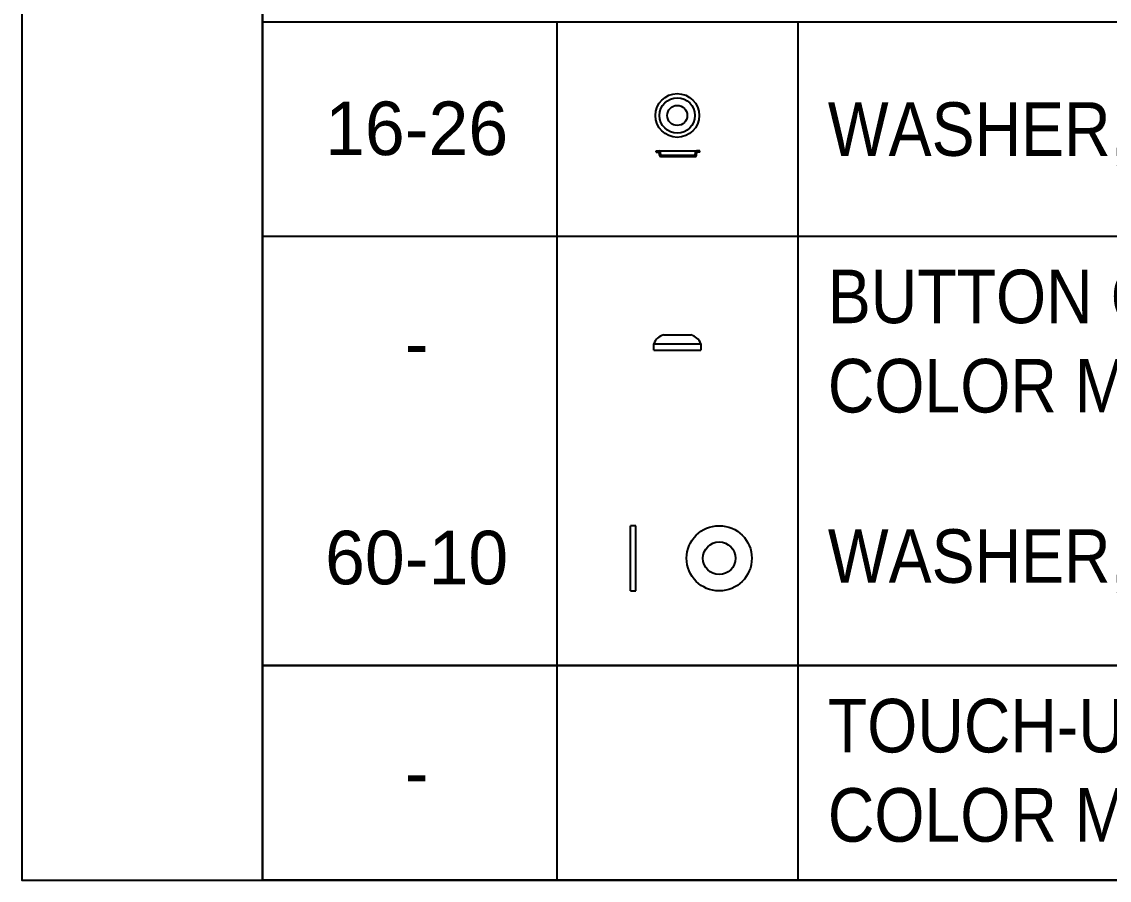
# Model space of a CAD drawing. Header units: inches. Extents: x -333 to 1223, y -450 to 45.
# Drawn here: x -167.39 to -126.76, y -399.32 to -367.26 of the extents above; entities that cross this region are included whole.
import ezdxf
from ezdxf.enums import TextEntityAlignment as Align

# ---------------------------------------------------------------- set-up
doc = ezdxf.new("R2010")
doc.units = ezdxf.units.IN
doc.header["$MEASUREMENT"] = 0
doc.layers.add('NOTES', color=7, linetype='Continuous')
doc.layers.add('PL', color=252, linetype='Continuous')
doc.styles.add('Schedule', font='GOTHIC.TTF', dxfattribs={"width": 0.9})

# ---------------------------------------------------------------- blocks, each defined once
blk = doc.blocks.new('*U286')
for points in [[(9, -120.218), (9, 0), (0, 0), (0, -120.218)], [(81.27, 0), (9, 0), (9, -120.218), (81.27, -120.218)]]:
    blk.add_lwpolyline(points, close=True)
blk = doc.blocks.new('TOUCH-UP PAINT-COLOR MATCH')
for p, q in [((10.993, 0), (10.993, -8.015)), ((19.993, 0), (19.993, -8.015)), ((72.27, -8.015), (0, -8.015))]:
    blk.add_line(p, q)
blk.add_lwpolyline([(72.27, -8.015), (72.27, 0), (0, 0), (0, -8.015)])
at = {"layer": 'NOTES', "insert": (21.12, -3.923), "char_height": 2, "width": 39.15042, "attachment_point": 4, "style": 'Schedule'}
blk.add_mtext('\\A1;TOUCH-UP PAINT,\\PCOLOR MATCH', dxfattribs=at)
at = {"layer": 'NOTES', "style": 'Schedule'}
blk.add_attdef('PN', text='', height=2, dxfattribs=at).set_placement((5.755, -3.979), align=Align.MIDDLE_CENTER)
at = {"layer": 'NOTES', "style": 'Schedule', "width": 0.8}
blk.add_attdef('QTY', text='', height=2, dxfattribs=at).set_placement((63.27, -4.007), align=Align.MIDDLE_CENTER)
blk = doc.blocks.new('16-26-BLOCK-1')
for p, q in [((10.993, 0), (10.993, -8.015)), ((19.993, 0), (19.993, -8.015)), ((14.708, -4.866), (14.708, -4.821)), ((14.708, -4.821), (14.828, -4.821)), ((14.708, -4.866), (14.807, -4.866)), ((14.828, -4.821), (16.223, -4.821)), ((14.885, -4.972), (14.873, -4.866)), ((16.166, -4.972), (16.178, -4.866)), ((16.343, -4.821), (16.223, -4.821)), ((16.343, -4.866), (16.244, -4.866)), ((16.343, -4.866), (16.343, -4.821)), ((14.834, -4.986), (14.822, -4.879)), ((14.879, -5.031), (16.172, -5.031)), ((14.9, -4.986), (16.151, -4.986)), ((16.217, -4.986), (16.229, -4.879))]:
    blk.add_line(p, q)
blk.add_lwpolyline([(0, -8.015), (0, 0), (72.27, 0), (72.27, -8.015)])
for radius in [0.817, 0.66, 0.375]:
    blk.add_circle((15.493, -3.5), radius)
for centre, radius, start, end in [((14.807, -4.881), 0.015, 6.3639, 90), ((14.828, -4.866), 0.045, 0, 90), ((16.223, -4.866), 0.045, 90, 180), ((16.244, -4.881), 0.015, 90, 173.6361), ((14.879, -4.986), 0.045, 180, 270), ((14.9, -4.971), 0.015, 186.3639, 270), ((16.151, -4.971), 0.015, 270, 353.6361), ((16.172, -4.986), 0.045, 270, 0)]:
    blk.add_arc(centre, radius, start, end)
at = {"layer": 'NOTES', "style": 'Schedule'}
blk.add_text('16-26', height=2, dxfattribs=at).set_placement((5.755, -3.979), align=Align.MIDDLE_CENTER)
at = {"layer": 'NOTES', "insert": (21.12, -4.007), "char_height": 2, "width": 39.15042, "attachment_point": 4, "style": 'Schedule'}
blk.add_mtext('\\A1;WASHER, BUTTON CAP, {\\H0.7x;\\S3#8;}" ID, SS', dxfattribs=at)
at = {"layer": 'NOTES', "style": 'Schedule', "width": 0.8}
blk.add_attdef('QTY', text='', height=2, dxfattribs=at).set_placement((63.27, -4.007), align=Align.MIDDLE_CENTER)
blk = doc.blocks.new('60-10-BLOCK-1')
for p, q in [((10.993, 0), (10.993, -8.015)), ((19.993, 0), (19.993, -8.015)), ((13.752, -4.007), (13.752, -2.789)), ((13.947, -4.007), (13.947, -2.789)), ((13.752, -5.225), (13.752, -4.007)), ((13.947, -5.225), (13.947, -4.007))]:
    blk.add_line(p, q)
blk.add_lwpolyline([(0, 0), (0, -8.015), (72.27, -8.015), (72.27, 0)])
for radius in [1.218, 0.609]:
    blk.add_circle((17.061, -4.007), radius)
for points in [[(13.947, -2.789), (13.752, -2.789)], [(13.752, -5.225), (13.947, -5.225)]]:
    blk.add_open_spline(points, degree=1)
at = {"layer": 'NOTES', "style": 'Schedule'}
blk.add_text('60-10', height=2, dxfattribs=at).set_placement((5.755, -3.979), align=Align.MIDDLE_CENTER)
at = {"layer": 'NOTES', "insert": (21.12, -3.923), "char_height": 2, "width": 39.15042, "attachment_point": 4, "style": 'Schedule'}
blk.add_mtext('\\A1;WASHER, RUBBER, SS, {\\H0.7x;\\S1#4;}"', dxfattribs=at)
at = {"layer": 'NOTES', "style": 'Schedule', "width": 0.8}
blk.add_attdef('X', text='', height=2, dxfattribs=at).set_placement((63.27, -4.007), align=Align.MIDDLE_CENTER)
blk = doc.blocks.new('BUTTON CAP-COLOR MATCH')
for p, q in [((10.993, 0), (10.993, -8.015)), ((19.993, 0), (19.993, -8.015)), ((14.614, -4.007), (16.372, -4.007)), ((14.614, -4.255), (14.614, -4.007)), ((14.983, -3.677), (16.003, -3.677)), ((16.372, -4.007), (16.372, -4.255)), ((14.614, -4.255), (16.372, -4.255))]:
    blk.add_line(p, q)
blk.add_lwpolyline([(72.27, -8.015), (72.27, 0), (0, 0), (0, -8.015)])
for centre, start, end in [((15.124, -4.206), 104.9279, 158.6852), ((15.862, -4.206), 21.3148, 75.0721)]:
    blk.add_arc(centre, 0.547, start, end)
at = {"layer": 'NOTES', "insert": (21.12, -3.923), "char_height": 2, "width": 39.15042, "attachment_point": 4, "style": 'Schedule'}
blk.add_mtext('\\A1;BUTTON CAP, VINYL,\\PCOLOR MATCH', dxfattribs=at)
at = {"layer": 'NOTES', "style": 'Schedule'}
blk.add_attdef('PN', text='', height=2, dxfattribs=at).set_placement((5.755, -3.979), align=Align.MIDDLE_CENTER)
at = {"layer": 'NOTES', "style": 'Schedule', "width": 0.8}
blk.add_attdef('QTY', text='', height=2, dxfattribs=at).set_placement((63.27, -4.007), align=Align.MIDDLE_CENTER)

msp = doc.modelspace()

# ---------------------------------------------------------------- block references
at = {"layer": 'PL'}
for name, p in [('*U286', (-167.39494, -279.09918)), ('16-26-BLOCK-1', (-158.39494, -367.25919)), ('60-10-BLOCK-1', (-158.39494, -383.28828))]:
    msp.add_blockref(name, p, dxfattribs=at)
ref = msp.add_blockref('BUTTON CAP-COLOR MATCH', (-158.39494, -375.27374), dxfattribs=at)
ref.add_attrib('PN', '-', dxfattribs={"layer": 'NOTES', "height": 2, "style": 'Schedule'}).set_placement((-152.63962, -379.25262), align=Align.MIDDLE_CENTER)
ref = msp.add_blockref('TOUCH-UP PAINT-COLOR MATCH', (-158.39494, -391.30283), dxfattribs=at)
ref.add_attrib('PN', '-', dxfattribs={"layer": 'NOTES', "height": 2, "style": 'Schedule'}).set_placement((-152.63962, -395.28171), align=Align.MIDDLE_CENTER)

doc.saveas('drawing.dxf')
